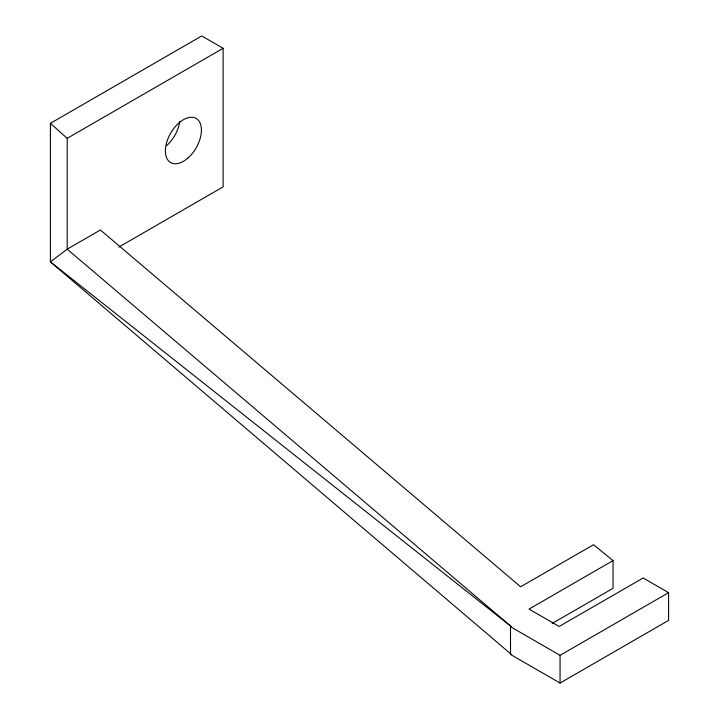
<?xml version="1.0" encoding="UTF-8"?>
<svg xmlns="http://www.w3.org/2000/svg" width="719" height="719" viewBox="0 0 719 719"><rect width="100%" height="100%" fill="white"/><g stroke="black" fill="none" stroke-linecap="round" stroke-linejoin="round"><path stroke-width="1.08" d="M50.411 123.317L67.191 138.327L67.191 249.178L511.038 626.429L510.508 626.725L510.508 654.443L511.038 654.137L50.411 261.887L50.411 123.317L201.742 35.95L223.124 48.299L223.124 186.859L118.77 247.111M67.191 138.327L223.124 48.299M511.038 626.429L50.411 261.887L67.191 249.178L100.408 229.999L520.646 586.794L593.526 544.723L613.037 560.604L529.04 609.101L559.139 626.483L643.137 577.986L668.589 592.681L668.589 620.389L560.056 683.05L510.508 654.443M552.21 623.436L613.037 588.322L613.037 560.604M510.508 626.725L560.056 655.333L668.589 592.681M560.056 655.333L560.056 683.05M179.768 121.538A25.489 14.713 -60 0 1 166.682 145.58M188.063 157.919A25.489 14.713 -60 0 0 196.143 118.437A25.489 14.713 -60 0 0 165.99 145.175A25.489 14.713 -60 0 0 188.063 157.919"/></g></svg>
